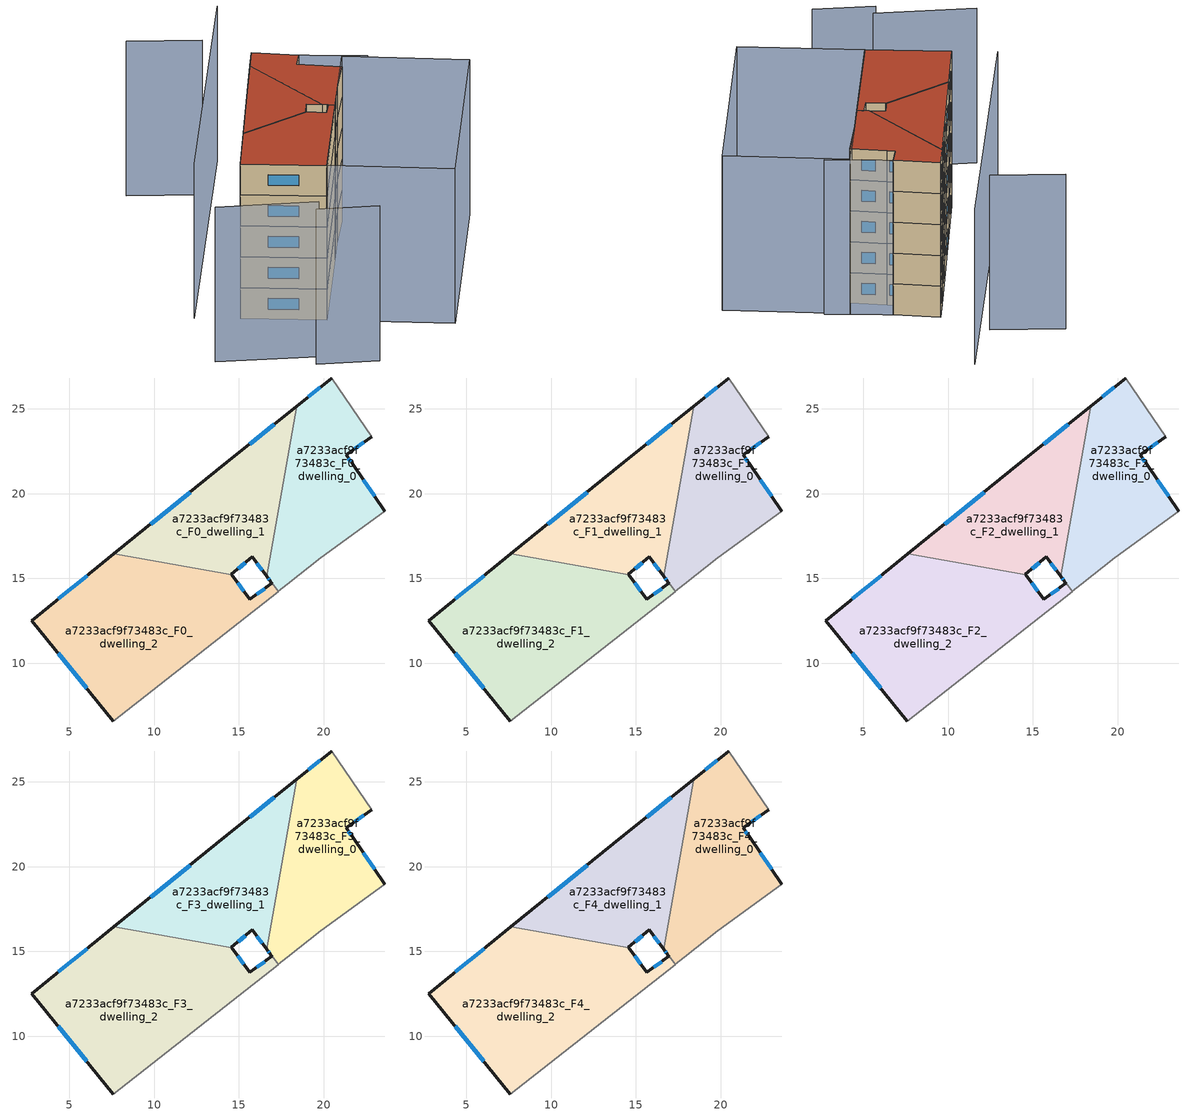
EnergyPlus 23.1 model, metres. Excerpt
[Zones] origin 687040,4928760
a7233acf9f73483c_F0_dwelling_0
 floor ground (EU_floor_Construction): 20.47,26.82 22.85,23.37 21.32,22.28 21.73,21.69 23.61,18.96 19.83,16.21 17.85,14.65 17.32,14.23 16.88,14.82 16.65,15.12 18.41,25.16 z0
 wall outside (EU_wall_Construction): 16.65,15.12 16.88,14.82 16.96,14.71 / 20.47,26.82 18.41,25.16 / 23.61,18.96 21.73,21.69 21.32,22.28 22.85,23.37 z0:3
 wall adiabatic (EU_wall_Construction): 22.85,23.37 20.47,26.82 / 17.32,14.23 17.85,14.65 19.83,16.21 23.61,18.96 z0:3
 wall to a7233acf9f73483c_F0_dwelling_1 (EU_wall_Construction): 18.41,25.16 16.65,15.12 z0:3
 wall to a7233acf9f73483c_F0_dwelling_2 (EU_wall_Construction): 16.96,14.71 17.32,14.23 z0:3
 window (EU_Window_Construction): 16.72,15.02 16.8,14.92 / 19.8,26.28 19.08,25.7 / 21.82,22.64 22.35,23.02 / 21.6,21.88 21.46,22.09 / 23,19.85 22.35,20.81 z0.98:2.02
a7233acf9f73483c_F0_dwelling_1
 floor ground (EU_floor_Construction): 18.41,25.16 16.65,15.12 15.79,16.26 14.55,15.25 14.57,15.22 7.62,16.44 14.3,21.84 z0
 wall outside (EU_wall_Construction): 14.57,15.22 14.55,15.25 15.79,16.26 16.65,15.12 / 18.41,25.16 14.3,21.84 7.62,16.44 z0:3
 wall to a7233acf9f73483c_F0_dwelling_2 (EU_wall_Construction): 7.62,16.44 14.57,15.22 z0:3
 window (EU_Window_Construction): 12.13,20.09 9.79,18.2 / 17.07,24.08 15.63,22.92 / 16.07,15.89 16.37,15.49 / 14.95,15.58 15.38,15.94 z0.98:2.02
a7233acf9f73483c_F0_dwelling_2
 floor ground (EU_floor_Construction): 16.95,14.71 17.32,14.23 7.59,6.59 2.78,12.51 7.62,16.44 14.57,15.22 15.64,13.78 z0
 wall outside (EU_wall_Construction): 7.62,16.44 2.78,12.51 7.59,6.59 / 16.95,14.71 15.64,13.78 14.57,15.22 z0:3
 wall adiabatic (EU_wall_Construction): 7.59,6.59 17.31,14.23 z0:3
 window (EU_Window_Construction): 4.34,10.59 6.03,8.52 / 6.05,15.16 4.35,13.79 / 15.29,14.25 14.92,14.75 / 16.53,14.41 16.07,14.08 z0.98:2.02
a7233acf9f73483c_F1_dwelling_0
 floor to a7233acf9f73483c_F0_dwelling_0 (EU_floor_Construction): 20.47,26.82 22.85,23.37 21.32,22.28 21.73,21.69 23.61,18.96 19.83,16.21 17.85,14.65 17.32,14.23 16.88,14.82 16.65,15.12 18.41,25.16 z3
 wall outside (EU_wall_Construction): 16.65,15.12 16.88,14.82 16.96,14.71 / 20.47,26.82 18.41,25.16 / 23.61,18.96 21.73,21.69 21.32,22.28 22.85,23.37 z3:6
 wall adiabatic (EU_wall_Construction): 22.85,23.37 20.47,26.82 / 17.32,14.23 17.85,14.65 19.83,16.21 23.61,18.96 z3:6
 wall to a7233acf9f73483c_F1_dwelling_1 (EU_wall_Construction): 18.41,25.16 16.65,15.12 z3:6
 wall to a7233acf9f73483c_F1_dwelling_2 (EU_wall_Construction): 16.96,14.71 17.32,14.23 z3:6
 window (EU_Window_Construction): 16.72,15.02 16.8,14.92 / 19.8,26.28 19.08,25.7 / 21.82,22.64 22.35,23.02 / 21.6,21.88 21.46,22.09 / 23,19.85 22.35,20.81 z3.98:5.02
a7233acf9f73483c_F1_dwelling_1
 floor to a7233acf9f73483c_F0_dwelling_1 (EU_floor_Construction): 18.41,25.16 16.65,15.12 15.78,16.26 14.55,15.25 14.57,15.22 7.62,16.44 14.29,21.84 z3
 wall outside (EU_wall_Construction): 14.57,15.22 14.55,15.25 15.79,16.26 16.65,15.12 / 18.41,25.16 14.3,21.84 7.62,16.44 z3:6
 wall to a7233acf9f73483c_F1_dwelling_2 (EU_wall_Construction): 7.62,16.44 14.57,15.22 z3:6
 window (EU_Window_Construction): 12.13,20.09 9.79,18.2 / 17.07,24.08 15.63,22.92 / 16.07,15.89 16.37,15.49 / 14.95,15.58 15.38,15.94 z3.98:5.02
a7233acf9f73483c_F1_dwelling_2
 floor to a7233acf9f73483c_F0_dwelling_2 (EU_floor_Construction): 16.95,14.71 17.32,14.23 7.59,6.59 2.77,12.51 7.62,16.44 14.57,15.22 15.64,13.78 z3
 wall outside (EU_wall_Construction): 7.62,16.44 2.78,12.51 7.59,6.59 / 16.95,14.71 15.64,13.78 14.57,15.22 z3:6
 wall adiabatic (EU_wall_Construction): 7.59,6.59 17.31,14.23 z3:6
 window (EU_Window_Construction): 4.34,10.59 6.03,8.52 / 6.05,15.16 4.35,13.79 / 15.29,14.25 14.92,14.75 / 16.53,14.41 16.07,14.08 z3.98:5.02
a7233acf9f73483c_F2_dwelling_0
 floor to a7233acf9f73483c_F1_dwelling_0 (EU_floor_Construction): 20.47,26.82 22.85,23.37 21.32,22.28 21.73,21.69 23.61,18.96 19.83,16.21 17.85,14.65 17.32,14.23 16.88,14.82 16.65,15.12 18.41,25.16 z6
 wall outside (EU_wall_Construction): 16.65,15.12 16.88,14.82 16.96,14.71 / 20.47,26.82 18.41,25.16 / 23.61,18.96 21.73,21.69 21.32,22.28 22.85,23.37 z6:9
 wall adiabatic (EU_wall_Construction): 22.85,23.37 20.47,26.82 / 17.32,14.23 17.85,14.65 19.83,16.21 23.61,18.96 z6:9
 wall to a7233acf9f73483c_F2_dwelling_1 (EU_wall_Construction): 18.41,25.16 16.65,15.12 z6:9
 wall to a7233acf9f73483c_F2_dwelling_2 (EU_wall_Construction): 16.96,14.71 17.32,14.23 z6:9
 window (EU_Window_Construction): 16.72,15.02 16.8,14.92 / 19.8,26.28 19.08,25.7 / 21.82,22.64 22.35,23.02 / 21.6,21.88 21.46,22.09 / 23,19.85 22.35,20.81 z6.98:8.02
a7233acf9f73483c_F2_dwelling_1
 floor to a7233acf9f73483c_F1_dwelling_1 (EU_floor_Construction): 18.41,25.16 16.65,15.12 15.78,16.26 14.55,15.25 14.57,15.22 7.62,16.44 14.29,21.84 z6
 wall outside (EU_wall_Construction): 14.57,15.22 14.55,15.25 15.79,16.26 16.65,15.12 / 18.41,25.16 14.3,21.84 7.62,16.44 z6:9
 wall to a7233acf9f73483c_F2_dwelling_2 (EU_wall_Construction): 7.62,16.44 14.57,15.22 z6:9
 window (EU_Window_Construction): 12.13,20.09 9.79,18.2 / 17.07,24.08 15.63,22.92 / 16.07,15.89 16.37,15.49 / 14.95,15.58 15.38,15.94 z6.98:8.02
a7233acf9f73483c_F2_dwelling_2
 floor to a7233acf9f73483c_F1_dwelling_2 (EU_floor_Construction): 16.95,14.71 17.32,14.23 7.59,6.59 2.77,12.51 7.62,16.44 14.57,15.22 15.64,13.78 z6
 wall outside (EU_wall_Construction): 7.62,16.44 2.78,12.51 7.59,6.59 / 16.95,14.71 15.64,13.78 14.57,15.22 z6:9
 wall adiabatic (EU_wall_Construction): 7.59,6.59 17.31,14.23 z6:9
 window (EU_Window_Construction): 4.34,10.59 6.03,8.52 / 6.05,15.16 4.35,13.79 / 15.29,14.25 14.92,14.75 / 16.53,14.41 16.07,14.08 z6.98:8.02
a7233acf9f73483c_F3_dwelling_0
 floor to a7233acf9f73483c_F2_dwelling_0 (EU_floor_Construction): 20.47,26.82 22.85,23.37 21.32,22.28 21.73,21.69 23.61,18.96 19.83,16.21 17.85,14.65 17.32,14.23 16.88,14.82 16.65,15.12 18.41,25.16 z9
 wall outside (EU_wall_Construction): 16.65,15.12 16.88,14.82 16.96,14.71 / 20.47,26.82 18.41,25.16 / 23.61,18.96 21.73,21.69 21.32,22.28 22.85,23.37 z9:12
 wall adiabatic (EU_wall_Construction): 22.85,23.37 20.47,26.82 / 17.32,14.23 17.85,14.65 19.83,16.21 23.61,18.96 z9:12
 wall to a7233acf9f73483c_F3_dwelling_1 (EU_wall_Construction): 18.41,25.16 16.65,15.12 z9:12
 wall to a7233acf9f73483c_F3_dwelling_2 (EU_wall_Construction): 16.96,14.71 17.32,14.23 z9:12
 window (EU_Window_Construction): 16.72,15.02 16.8,14.92 / 19.8,26.28 19.08,25.7 / 21.82,22.64 22.35,23.02 / 21.6,21.88 21.46,22.09 / 23,19.85 22.35,20.81 z9.98:11.02
a7233acf9f73483c_F3_dwelling_1
 floor to a7233acf9f73483c_F2_dwelling_1 (EU_floor_Construction): 18.41,25.16 16.65,15.12 15.78,16.26 14.55,15.25 14.57,15.22 7.62,16.44 14.29,21.84 z9
 wall outside (EU_wall_Construction): 14.57,15.22 14.55,15.25 15.79,16.26 16.65,15.12 / 18.41,25.16 14.3,21.84 7.62,16.44 z9:12
 wall to a7233acf9f73483c_F3_dwelling_2 (EU_wall_Construction): 7.62,16.44 14.57,15.22 z9:12
 window (EU_Window_Construction): 12.13,20.09 9.79,18.2 / 17.07,24.08 15.63,22.92 / 16.07,15.89 16.37,15.49 / 14.95,15.58 15.38,15.94 z9.98:11.02
a7233acf9f73483c_F3_dwelling_2
 floor to a7233acf9f73483c_F2_dwelling_2 (EU_floor_Construction): 16.95,14.71 17.32,14.23 7.59,6.59 2.77,12.51 7.62,16.44 14.57,15.22 15.64,13.78 z9
 wall outside (EU_wall_Construction): 7.62,16.44 2.78,12.51 7.59,6.59 / 16.95,14.71 15.64,13.78 14.57,15.22 z9:12
 wall adiabatic (EU_wall_Construction): 7.59,6.59 17.31,14.23 z9:12
 window (EU_Window_Construction): 4.34,10.59 6.03,8.52 / 6.05,15.16 4.35,13.79 / 15.29,14.25 14.92,14.75 / 16.53,14.41 16.07,14.08 z9.98:11.02
a7233acf9f73483c_F4_dwelling_0
 floor to a7233acf9f73483c_F3_dwelling_0 (EU_floor_Construction): 20.47,26.82 22.85,23.37 21.32,22.28 21.73,21.69 23.61,18.96 19.83,16.21 17.85,14.65 17.32,14.23 16.88,14.82 16.65,15.12 18.41,25.16 z12
 wall outside (EU_wall_Construction): 16.65,15.12 16.88,14.82 16.96,14.71 / 20.47,26.82 18.41,25.16 / 23.61,18.96 21.73,21.69 21.32,22.28 22.85,23.37 z12:15
 wall adiabatic (EU_wall_Construction): 22.85,23.37 20.47,26.82 / 17.32,14.23 17.85,14.65 19.83,16.21 23.61,18.96 z12:15
 wall to a7233acf9f73483c_F4_dwelling_1 (EU_wall_Construction): 18.41,25.16 16.65,15.12 z12:15
 wall to a7233acf9f73483c_F4_dwelling_2 (EU_wall_Construction): 16.96,14.71 17.32,14.23 z12:15
 window (EU_Window_Construction): 16.72,15.02 16.8,14.92 / 19.8,26.28 19.08,25.7 / 21.82,22.64 22.35,23.02 / 21.6,21.88 21.46,22.09 / 23,19.85 22.35,20.81 z12.98:14.02
 roof outside (EU_roof_Construction): 19.83,16.21 23.61,18.96 21.73,21.69 21.32,22.28 22.85,23.37 20.47,26.82 18.41,25.16 16.65,15.12 16.88,14.82 17.32,14.23 17.85,14.65 z15
a7233acf9f73483c_F4_dwelling_1
 floor to a7233acf9f73483c_F3_dwelling_1 (EU_floor_Construction): 18.41,25.16 16.65,15.12 15.78,16.26 14.55,15.25 14.57,15.22 7.62,16.44 14.29,21.84 z12
 wall outside (EU_wall_Construction): 14.57,15.22 14.55,15.25 15.79,16.26 16.65,15.12 / 18.41,25.16 14.3,21.84 7.62,16.44 z12:15
 wall to a7233acf9f73483c_F4_dwelling_2 (EU_wall_Construction): 7.62,16.44 14.57,15.22 z12:15
 window (EU_Window_Construction): 12.13,20.09 9.79,18.2 / 17.07,24.08 15.63,22.92 / 16.07,15.89 16.37,15.49 / 14.95,15.58 15.38,15.94 z12.98:14.02
 roof outside (EU_roof_Construction): 16.65,15.12 18.41,25.16 14.3,21.84 7.62,16.44 14.57,15.22 14.55,15.25 15.79,16.26 z15
a7233acf9f73483c_F4_dwelling_2
 floor to a7233acf9f73483c_F3_dwelling_2 (EU_floor_Construction): 16.95,14.71 17.32,14.23 7.59,6.59 2.77,12.51 7.62,16.44 14.57,15.22 15.64,13.78 z12
 wall outside (EU_wall_Construction): 7.62,16.44 2.78,12.51 7.59,6.59 / 16.95,14.71 15.64,13.78 14.57,15.22 z12:15
 wall adiabatic (EU_wall_Construction): 7.59,6.59 17.31,14.23 z12:15
 window (EU_Window_Construction): 4.34,10.59 6.03,8.52 / 6.05,15.16 4.35,13.79 / 15.29,14.25 14.92,14.75 / 16.53,14.41 16.07,14.08 z12.98:14.02
 roof outside (EU_roof_Construction): 15.64,13.78 14.57,15.22 7.62,16.44 2.78,12.51 7.59,6.59 17.31,14.23 16.95,14.71 z15
shading: 0.25,1.39 4.45,-2.3 / -5.27,8.34 1.53,2.21 / 25.63,35.36 0.17,15.6 / 26.75,18.73 20.17,26.56 / 19.5,31.71 14.98,36.59 / 32.08,11.53 14.52,-2.24 / 14.52,-2.24 7.59,6.61 / 7.59,6.61 25.14,20.37 / 25.14,20.37 32.08,11.53 z0:15
[Building]
EU S2 Campaign: North Axis=0; Terrain=City; Solar Distribution=FullExterior
[Site:Location]
Bologna: Latitude=44.5; Longitude=11.25; Time Zone=1; Elevation=37
[SizingPeriod:WeatherFileDays]
AnnualSizingPeriod: Begin Month=1; Begin Day of Month=1; End Month=12; End Day of Month=31; Day of Week for Start Day=Monday; Use Weather File Daylight Saving Period=No; Use Weather File Rain and Snow Indicators=No
[MATERIAL]
EU_InternalMass_Material: Roughness=MediumRough; Thickness=0.1; Conductivity=1; Density=1800; Specific Heat=900; Thermal Absorptance=0.9; Solar Absorptance=0.7; Visible Absorptance=0.7
[MATERIAL:NOMASS] Roughness=MediumRough; Thermal Absorptance=0.9; Solar Absorptance=0.7; Visible Absorptance=0.7
Name | Thermal Resistance
EU_wall_NoMass | 0.905828
EU_roof_NoMass | 0.37593
EU_floor_NoMass | 0.67114
[WINDOWMATERIAL:SIMPLEGLAZINGSYSTEM]
EU_Window_SimpleGlazing: UFactor=4.52486; Solar Heat Gain Coefficient=0.85; Visible Transmittance=0.85
[CONSTRUCTION]
EU_wall_Construction: EU_wall_NoMass
EU_roof_Construction: EU_roof_NoMass
EU_floor_Construction: EU_floor_NoMass
EU_Window_Construction: EU_Window_SimpleGlazing
EU_InternalMass_Construction: EU_InternalMass_Material
[ZONE] Type=1; Multiplier=1; Ceiling Height=autocalculate; Floor Area=autocalculate; Part of Total Floor Area=Yes
Name | Volume
a7233acf9f73483c_F0_dwelling_0 | 139.539
a7233acf9f73483c_F1_dwelling_0; a7233acf9f73483c_F2_dwelling_0; a7233acf9f73483c_F3_dwelling_0; a7233acf9f73483c_F4_dwelling_0 | 139.54
a7233acf9f73483c_F0_dwelling_1 | 138.803
a7233acf9f73483c_F1_dwelling_1; a7233acf9f73483c_F2_dwelling_1; a7233acf9f73483c_F3_dwelling_1; a7233acf9f73483c_F4_dwelling_1 | 138.802
a7233acf9f73483c_F0_dwelling_2; a7233acf9f73483c_F1_dwelling_2; a7233acf9f73483c_F2_dwelling_2; a7233acf9f73483c_F3_dwelling_2; a7233acf9f73483c_F4_dwelling_2 | 217.173
[INTERNALMASS] Construction=EU_InternalMass_Construction
Name | Zone or ZoneList | Surface Area
a7233acf9f73483c_F0_dwelling_0_EU_InternalMass | a7233acf9f73483c_F0_dwelling_0 | 46.5119
a7233acf9f73483c_F0_dwelling_1_EU_InternalMass | a7233acf9f73483c_F0_dwelling_1 | 46.2656
a7233acf9f73483c_F0_dwelling_2_EU_InternalMass | a7233acf9f73483c_F0_dwelling_2 | 72.3919
a7233acf9f73483c_F1_dwelling_0_EU_InternalMass | a7233acf9f73483c_F1_dwelling_0 | 46.5119
a7233acf9f73483c_F1_dwelling_1_EU_InternalMass | a7233acf9f73483c_F1_dwelling_1 | 46.2656
a7233acf9f73483c_F1_dwelling_2_EU_InternalMass | a7233acf9f73483c_F1_dwelling_2 | 72.3919
a7233acf9f73483c_F2_dwelling_0_EU_InternalMass | a7233acf9f73483c_F2_dwelling_0 | 46.5119
a7233acf9f73483c_F2_dwelling_1_EU_InternalMass | a7233acf9f73483c_F2_dwelling_1 | 46.2656
a7233acf9f73483c_F2_dwelling_2_EU_InternalMass | a7233acf9f73483c_F2_dwelling_2 | 72.3919
a7233acf9f73483c_F3_dwelling_0_EU_InternalMass | a7233acf9f73483c_F3_dwelling_0 | 46.5119
a7233acf9f73483c_F3_dwelling_1_EU_InternalMass | a7233acf9f73483c_F3_dwelling_1 | 46.2656
a7233acf9f73483c_F3_dwelling_2_EU_InternalMass | a7233acf9f73483c_F3_dwelling_2 | 72.3919
a7233acf9f73483c_F4_dwelling_0_EU_InternalMass | a7233acf9f73483c_F4_dwelling_0 | 46.5119
a7233acf9f73483c_F4_dwelling_1_EU_InternalMass | a7233acf9f73483c_F4_dwelling_1 | 46.2656
a7233acf9f73483c_F4_dwelling_2_EU_InternalMass | a7233acf9f73483c_F4_dwelling_2 | 72.3919
[OTHEREQUIPMENT] Fuel Type=Electricity; Design Level Calculation Method=Watts/Area; Power per Zone Floor Area=1; Fraction Latent=0; Fraction Radiant=0; Fraction Lost=0; Carbon Dioxide Generation Rate=0; EndUse Subcategory=EU_Step8_InternalGains
Name | Zone or ZoneList or Space or SpaceList | Schedule
EU_Step8_InternalGain_a7233acf9f73483c_F0_dwelling_0_f000 | a7233acf9f73483c_F0_dwelling_0 | EU_Step8_GainSchedule_a7233acf9f73483c_F0_dwelling_0_f000
EU_Step8_InternalGain_a7233acf9f73483c_F0_dwelling_1_f000 | a7233acf9f73483c_F0_dwelling_1 | EU_Step8_GainSchedule_a7233acf9f73483c_F0_dwelling_1_f000
EU_Step8_InternalGain_a7233acf9f73483c_F0_dwelling_2_f000 | a7233acf9f73483c_F0_dwelling_2 | EU_Step8_GainSchedule_a7233acf9f73483c_F0_dwelling_2_f000
EU_Step8_InternalGain_a7233acf9f73483c_F1_dwelling_0_f000 | a7233acf9f73483c_F1_dwelling_0 | EU_Step8_GainSchedule_a7233acf9f73483c_F1_dwelling_0_f000
EU_Step8_InternalGain_a7233acf9f73483c_F1_dwelling_1_f000 | a7233acf9f73483c_F1_dwelling_1 | EU_Step8_GainSchedule_a7233acf9f73483c_F1_dwelling_1_f000
EU_Step8_InternalGain_a7233acf9f73483c_F1_dwelling_2_f000 | a7233acf9f73483c_F1_dwelling_2 | EU_Step8_GainSchedule_a7233acf9f73483c_F1_dwelling_2_f000
EU_Step8_InternalGain_a7233acf9f73483c_F2_dwelling_0_f000 | a7233acf9f73483c_F2_dwelling_0 | EU_Step8_GainSchedule_a7233acf9f73483c_F2_dwelling_0_f000
EU_Step8_InternalGain_a7233acf9f73483c_F2_dwelling_1_f000 | a7233acf9f73483c_F2_dwelling_1 | EU_Step8_GainSchedule_a7233acf9f73483c_F2_dwelling_1_f000
EU_Step8_InternalGain_a7233acf9f73483c_F2_dwelling_2_f000 | a7233acf9f73483c_F2_dwelling_2 | EU_Step8_GainSchedule_a7233acf9f73483c_F2_dwelling_2_f000
EU_Step8_InternalGain_a7233acf9f73483c_F3_dwelling_0_f000 | a7233acf9f73483c_F3_dwelling_0 | EU_Step8_GainSchedule_a7233acf9f73483c_F3_dwelling_0_f000
EU_Step8_InternalGain_a7233acf9f73483c_F3_dwelling_1_f000 | a7233acf9f73483c_F3_dwelling_1 | EU_Step8_GainSchedule_a7233acf9f73483c_F3_dwelling_1_f000
EU_Step8_InternalGain_a7233acf9f73483c_F3_dwelling_2_f000 | a7233acf9f73483c_F3_dwelling_2 | EU_Step8_GainSchedule_a7233acf9f73483c_F3_dwelling_2_f000
EU_Step8_InternalGain_a7233acf9f73483c_F4_dwelling_0_f000 | a7233acf9f73483c_F4_dwelling_0 | EU_Step8_GainSchedule_a7233acf9f73483c_F4_dwelling_0_f000
EU_Step8_InternalGain_a7233acf9f73483c_F4_dwelling_1_f000 | a7233acf9f73483c_F4_dwelling_1 | EU_Step8_GainSchedule_a7233acf9f73483c_F4_dwelling_1_f000
EU_Step8_InternalGain_a7233acf9f73483c_F4_dwelling_2_f000 | a7233acf9f73483c_F4_dwelling_2 | EU_Step8_GainSchedule_a7233acf9f73483c_F4_dwelling_2_f000
[ZONEVENTILATION:DESIGNFLOWRATE] Schedule=EU_AlwaysOn; Design Flow Rate Calculation Method=AirChanges/Hour; Air Changes per Hour=0.73129; Ventilation Type=Natural; Fan Pressure Rise=0; Fan Total Efficiency=1; Constant Term Coefficient=1; Temperature Term Coefficient=0; Velocity Term Coefficient=0; Velocity Squared Term Coefficient=0; Minimum Indoor Temperature=-100; Maximum Indoor Temperature=100; Delta Temperature=-100; Minimum Outdoor Temperature=-100; Maximum Outdoor Temperature=100; Maximum Wind Speed=40
Name | Zone or ZoneList or Space or SpaceList
EU_ConstantAir_a7233acf9f73483c_F0_dwelling_0 | a7233acf9f73483c_F0_dwelling_0
EU_ConstantAir_a7233acf9f73483c_F0_dwelling_1 | a7233acf9f73483c_F0_dwelling_1
EU_ConstantAir_a7233acf9f73483c_F0_dwelling_2 | a7233acf9f73483c_F0_dwelling_2
EU_ConstantAir_a7233acf9f73483c_F1_dwelling_0 | a7233acf9f73483c_F1_dwelling_0
EU_ConstantAir_a7233acf9f73483c_F1_dwelling_1 | a7233acf9f73483c_F1_dwelling_1
EU_ConstantAir_a7233acf9f73483c_F1_dwelling_2 | a7233acf9f73483c_F1_dwelling_2
EU_ConstantAir_a7233acf9f73483c_F2_dwelling_0 | a7233acf9f73483c_F2_dwelling_0
EU_ConstantAir_a7233acf9f73483c_F2_dwelling_1 | a7233acf9f73483c_F2_dwelling_1
EU_ConstantAir_a7233acf9f73483c_F2_dwelling_2 | a7233acf9f73483c_F2_dwelling_2
EU_ConstantAir_a7233acf9f73483c_F3_dwelling_0 | a7233acf9f73483c_F3_dwelling_0
EU_ConstantAir_a7233acf9f73483c_F3_dwelling_1 | a7233acf9f73483c_F3_dwelling_1
EU_ConstantAir_a7233acf9f73483c_F3_dwelling_2 | a7233acf9f73483c_F3_dwelling_2
EU_ConstantAir_a7233acf9f73483c_F4_dwelling_0 | a7233acf9f73483c_F4_dwelling_0
EU_ConstantAir_a7233acf9f73483c_F4_dwelling_1 | a7233acf9f73483c_F4_dwelling_1
EU_ConstantAir_a7233acf9f73483c_F4_dwelling_2 | a7233acf9f73483c_F4_dwelling_2
[HVACTEMPLATE:THERMOSTAT] Constant Heating Setpoint=20; Constant Cooling Setpoint=50
EU_HeatOnly_a7233acf9f73483c_F0_dwelling_0; EU_HeatOnly_a7233acf9f73483c_F0_dwelling_1; EU_HeatOnly_a7233acf9f73483c_F0_dwelling_2; EU_HeatOnly_a7233acf9f73483c_F1_dwelling_0; EU_HeatOnly_a7233acf9f73483c_F1_dwelling_1; EU_HeatOnly_a7233acf9f73483c_F1_dwelling_2; EU_HeatOnly_a7233acf9f73483c_F2_dwelling_0; EU_HeatOnly_a7233acf9f73483c_F2_dwelling_1; EU_HeatOnly_a7233acf9f73483c_F2_dwelling_2; EU_HeatOnly_a7233acf9f73483c_F3_dwelling_0; EU_HeatOnly_a7233acf9f73483c_F3_dwelling_1; EU_HeatOnly_a7233acf9f73483c_F3_dwelling_2; EU_HeatOnly_a7233acf9f73483c_F4_dwelling_0; EU_HeatOnly_a7233acf9f73483c_F4_dwelling_1; EU_HeatOnly_a7233acf9f73483c_F4_dwelling_2
[HVACTEMPLATE:ZONE:IDEALLOADSAIRSYSTEM] System Availability Schedule=EU_AlwaysOn; Maximum Heating Supply Air Temperature=50; Minimum Cooling Supply Air Temperature=13; Maximum Heating Supply Air Humidity Ratio=0.0156; Minimum Cooling Supply Air Humidity Ratio=0.0077; Heating Limit=NoLimit; Cooling Limit=NoLimit; Heating Availability Schedule=EU_AlwaysOn; Cooling Availability Schedule=EU_CoolingOff; Dehumidification Control Type=ConstantSensibleHeatRatio; Cooling Sensible Heat Ratio=0.7; Dehumidification Setpoint=60; Humidification Control Type=None; Humidification Setpoint=30; Outdoor Air Method=None; Outdoor Air Flow Rate per Person=0.00944; Outdoor Air Flow Rate per Zone Floor Area=0; Outdoor Air Flow Rate per Zone=0; Demand Controlled Ventilation Type=None; Outdoor Air Economizer Type=NoEconomizer; Heat Recovery Type=None; Sensible Heat Recovery Effectiveness=0.7; Latent Heat Recovery Effectiveness=0.65
Name | Template Thermostat
a7233acf9f73483c_F0_dwelling_0 | EU_HeatOnly_a7233acf9f73483c_F0_dwelling_0
a7233acf9f73483c_F0_dwelling_1 | EU_HeatOnly_a7233acf9f73483c_F0_dwelling_1
a7233acf9f73483c_F0_dwelling_2 | EU_HeatOnly_a7233acf9f73483c_F0_dwelling_2
a7233acf9f73483c_F1_dwelling_0 | EU_HeatOnly_a7233acf9f73483c_F1_dwelling_0
a7233acf9f73483c_F1_dwelling_1 | EU_HeatOnly_a7233acf9f73483c_F1_dwelling_1
a7233acf9f73483c_F1_dwelling_2 | EU_HeatOnly_a7233acf9f73483c_F1_dwelling_2
a7233acf9f73483c_F2_dwelling_0 | EU_HeatOnly_a7233acf9f73483c_F2_dwelling_0
a7233acf9f73483c_F2_dwelling_1 | EU_HeatOnly_a7233acf9f73483c_F2_dwelling_1
a7233acf9f73483c_F2_dwelling_2 | EU_HeatOnly_a7233acf9f73483c_F2_dwelling_2
a7233acf9f73483c_F3_dwelling_0 | EU_HeatOnly_a7233acf9f73483c_F3_dwelling_0
a7233acf9f73483c_F3_dwelling_1 | EU_HeatOnly_a7233acf9f73483c_F3_dwelling_1
a7233acf9f73483c_F3_dwelling_2 | EU_HeatOnly_a7233acf9f73483c_F3_dwelling_2
a7233acf9f73483c_F4_dwelling_0 | EU_HeatOnly_a7233acf9f73483c_F4_dwelling_0
a7233acf9f73483c_F4_dwelling_1 | EU_HeatOnly_a7233acf9f73483c_F4_dwelling_1
a7233acf9f73483c_F4_dwelling_2 | EU_HeatOnly_a7233acf9f73483c_F4_dwelling_2
[SIZING:ZONE] Zone Cooling Design Supply Air Temperature Input Method=SupplyAirTemperature; Zone Cooling Design Supply Air Temperature=13; Zone Heating Design Supply Air Temperature Input Method=SupplyAirTemperature; Zone Heating Design Supply Air Temperature=50; Zone Cooling Design Supply Air Humidity Ratio=0.008; Zone Heating Design Supply Air Humidity Ratio=0.008; Cooling Design Air Flow Method=DesignDay; Cooling Design Air Flow Rate=0; Cooling Minimum Air Flow per Zone Floor Area=0.000762; Cooling Minimum Air Flow=0; Cooling Minimum Air Flow Fraction=0.2; Heating Design Air Flow Method=DesignDay; Heating Design Air Flow Rate=0; Heating Maximum Air Flow per Zone Floor Area=0.002032; Heating Maximum Air Flow=0.141576; Heating Maximum Air Flow Fraction=0.3; Account for Dedicated Outdoor Air System=No; Dedicated Outdoor Air System Control Strategy=NeutralSupplyAir; Dedicated Outdoor Air Low Setpoint Temperature for Design=autosize; Dedicated Outdoor Air High Setpoint Temperature for Design=autosize; Zone Load Sizing Method=Sensible Load Only No Latent Load; Zone Latent Cooling Design Supply Air Humidity Ratio Input Method=HumidityRatioDifference; Zone Cooling Design Supply Air Humidity Ratio Difference=0.005; Zone Latent Heating Design Supply Air Humidity Ratio Input Method=HumidityRatioDifference; Zone Humidification Design Supply Air Humidity Ratio Difference=0.005
a7233acf9f73483c_F0_dwelling_0; a7233acf9f73483c_F0_dwelling_1; a7233acf9f73483c_F0_dwelling_2; a7233acf9f73483c_F1_dwelling_0; a7233acf9f73483c_F1_dwelling_1; a7233acf9f73483c_F1_dwelling_2; a7233acf9f73483c_F2_dwelling_0; a7233acf9f73483c_F2_dwelling_1; a7233acf9f73483c_F2_dwelling_2; a7233acf9f73483c_F3_dwelling_0; a7233acf9f73483c_F3_dwelling_1; a7233acf9f73483c_F3_dwelling_2; a7233acf9f73483c_F4_dwelling_0; a7233acf9f73483c_F4_dwelling_1; a7233acf9f73483c_F4_dwelling_2
[SCHEDULE:CONSTANT]
Name | Hourly Value
EU_AlwaysOn | 1
EU_CoolingOff | 0
[SCHEDULE:FILE] Column Number=1; Rows to Skip at Top=0; Number of Hours of Data=8760; Column Separator=Comma; Interpolate to Timestep=No; Minutes per Item=60; Adjust Schedule for Daylight Savings=Yes
Name | File
EU_Step8_GainSchedule_a7233acf9f73483c_F0_dwelling_0_f000 | ../../schedules/a7233acf9f73483c/a7233acf9f73483c_F0_dwelling_0_f000_gain.csv
EU_Step8_GainSchedule_a7233acf9f73483c_F0_dwelling_1_f000 | ../../schedules/a7233acf9f73483c/a7233acf9f73483c_F0_dwelling_1_f000_gain.csv
EU_Step8_GainSchedule_a7233acf9f73483c_F0_dwelling_2_f000 | ../../schedules/a7233acf9f73483c/a7233acf9f73483c_F0_dwelling_2_f000_gain.csv
EU_Step8_GainSchedule_a7233acf9f73483c_F1_dwelling_0_f000 | ../../schedules/a7233acf9f73483c/a7233acf9f73483c_F1_dwelling_0_f000_gain.csv
EU_Step8_GainSchedule_a7233acf9f73483c_F1_dwelling_1_f000 | ../../schedules/a7233acf9f73483c/a7233acf9f73483c_F1_dwelling_1_f000_gain.csv
EU_Step8_GainSchedule_a7233acf9f73483c_F1_dwelling_2_f000 | ../../schedules/a7233acf9f73483c/a7233acf9f73483c_F1_dwelling_2_f000_gain.csv
EU_Step8_GainSchedule_a7233acf9f73483c_F2_dwelling_0_f000 | ../../schedules/a7233acf9f73483c/a7233acf9f73483c_F2_dwelling_0_f000_gain.csv
EU_Step8_GainSchedule_a7233acf9f73483c_F2_dwelling_1_f000 | ../../schedules/a7233acf9f73483c/a7233acf9f73483c_F2_dwelling_1_f000_gain.csv
EU_Step8_GainSchedule_a7233acf9f73483c_F2_dwelling_2_f000 | ../../schedules/a7233acf9f73483c/a7233acf9f73483c_F2_dwelling_2_f000_gain.csv
EU_Step8_GainSchedule_a7233acf9f73483c_F3_dwelling_0_f000 | ../../schedules/a7233acf9f73483c/a7233acf9f73483c_F3_dwelling_0_f000_gain.csv
EU_Step8_GainSchedule_a7233acf9f73483c_F3_dwelling_1_f000 | ../../schedules/a7233acf9f73483c/a7233acf9f73483c_F3_dwelling_1_f000_gain.csv
EU_Step8_GainSchedule_a7233acf9f73483c_F3_dwelling_2_f000 | ../../schedules/a7233acf9f73483c/a7233acf9f73483c_F3_dwelling_2_f000_gain.csv
EU_Step8_GainSchedule_a7233acf9f73483c_F4_dwelling_0_f000 | ../../schedules/a7233acf9f73483c/a7233acf9f73483c_F4_dwelling_0_f000_gain.csv
EU_Step8_GainSchedule_a7233acf9f73483c_F4_dwelling_1_f000 | ../../schedules/a7233acf9f73483c/a7233acf9f73483c_F4_dwelling_1_f000_gain.csv
EU_Step8_GainSchedule_a7233acf9f73483c_F4_dwelling_2_f000 | ../../schedules/a7233acf9f73483c/a7233acf9f73483c_F4_dwelling_2_f000_gain.csv
